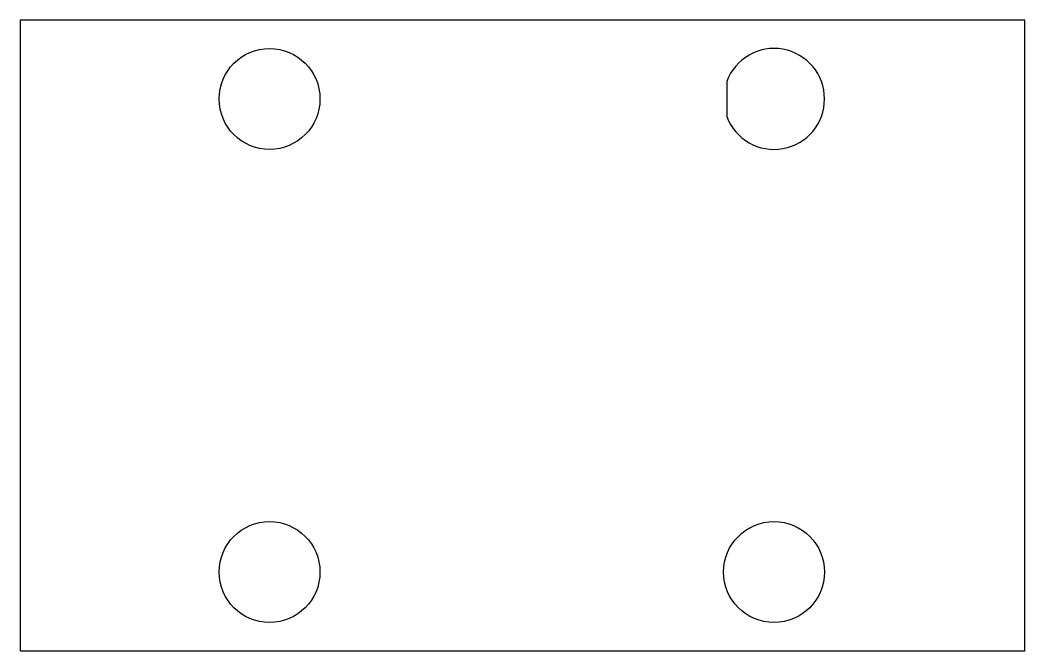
# Model space of a CAD drawing. Header units: millimetres. Extents: x -103.4 to -71.5, y -10 to 10.
import ezdxf

# ---------------------------------------------------------------- set-up
doc = ezdxf.new("R2010")
doc.units = ezdxf.units.MM
doc.layers.get('0').update_dxf_attribs({"linetype": 'CONTINUOUS'})

msp = doc.modelspace()

# ---------------------------------------------------------------- linework, layer by layer
msp.add_lwpolyline([(-103.411, 10), (-103.411, -10), (-71.543, -10), (-71.543, 10)], close=True)
msp.add_lwpolyline([(-81, 6.943, 5.567764), (-81, 8.057)], format="xyb", close=True)
for centre in [(-95.5, 7.5), (-95.5, -7.5), (-79.5, -7.5)]:
    msp.add_circle(centre, 1.6)

doc.saveas('drawing.dxf')
